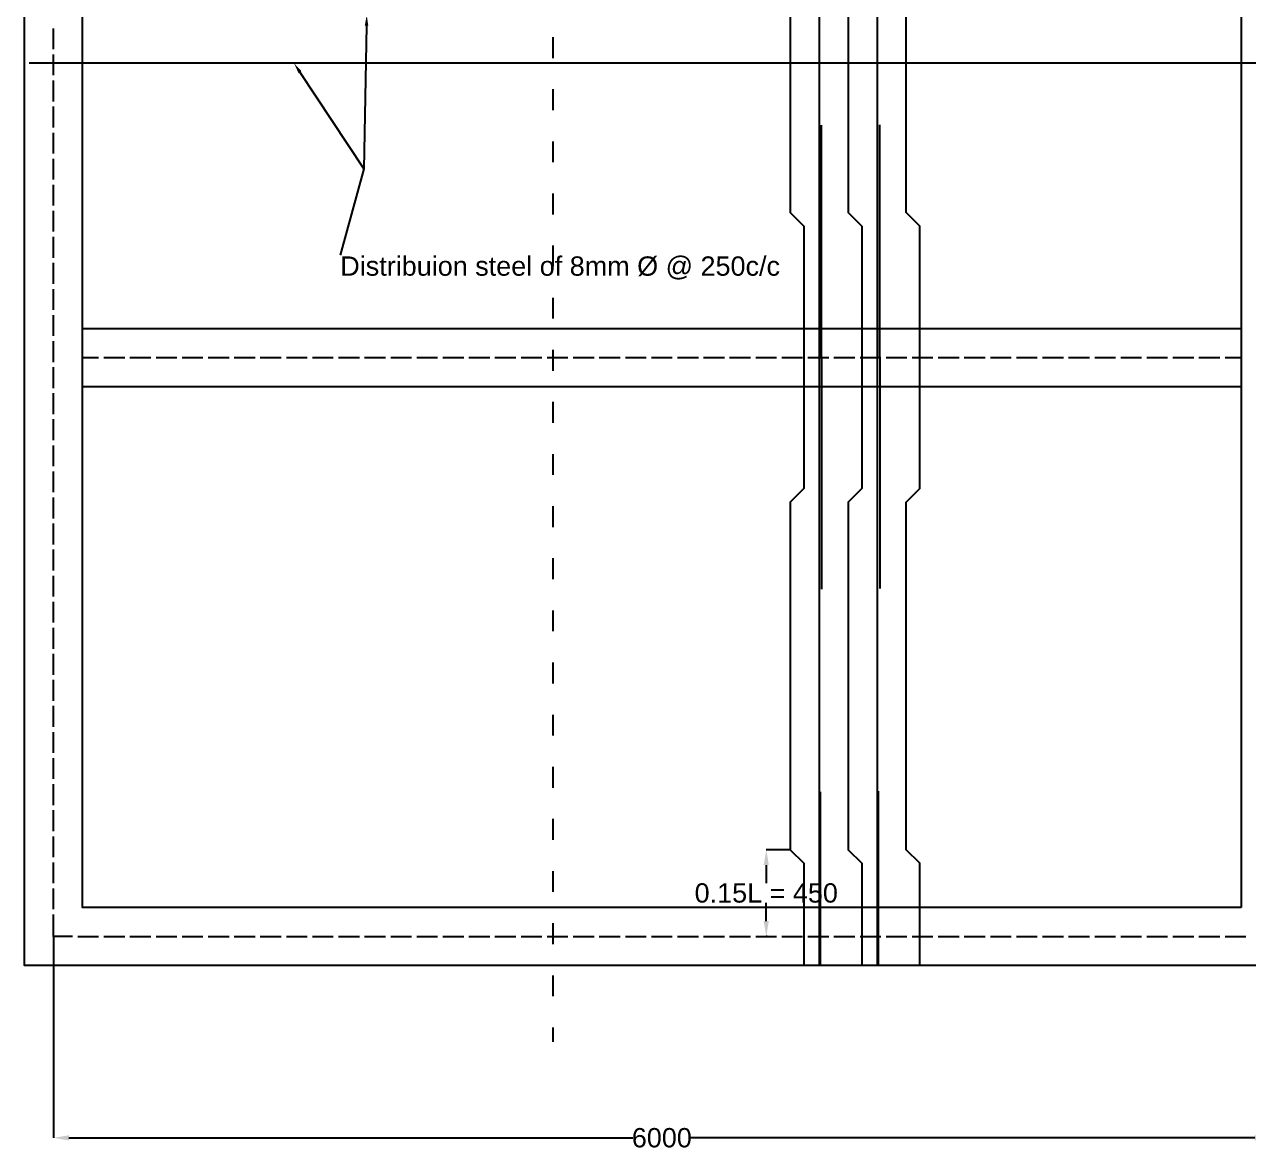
# Model space of a CAD drawing. Header units: inches. Extents: x 2473 to 12313, y 22527 to 36505.
# Drawn here: x 2473 to 8810, y 22527 to 28360 of the extents above; entities that cross this region are included whole.
import ezdxf

# ---------------------------------------------------------------- set-up
doc = ezdxf.new("R2010")
doc.units = ezdxf.units.IN
doc.header["$MEASUREMENT"] = 0
doc.layers.add('PDF_0', color=7, linetype='Continuous')
doc.layers.add('PDF_Text', color=7, linetype='Continuous')
doc.styles.add('PDF TimesNewRomanPSMT', font='arial.ttf')
doc.styles.get("Standard").update_dxf_attribs({"font": 'arial.ttf'})
doc.dimstyles.get("Standard").update_dxf_attribs({"dimtxt": 100, "dimasz": 80, "dimexe": 0.18, "dimexo": 0.0625, "dimgap": 0.09, "dimtad": 0, "dimtih": 1, "dimtoh": 1, "dimdec": 4, "dimzin": 0, "dimdsep": 46, "dimtxsty": 'Standard', "dimcen": 0.09, "dimadec": 0, "dimazin": 0, "dimtfac": 1, "dimtdec": 4, "dimtofl": 0, "dimtmove": 0, "dimatfit": 3, "dimfxl": 1, "dimtolj": 1, "dimtzin": 0, "dimarcsym": 0})

# ---------------------------------------------------------------- blocks, each defined once
blk = doc.blocks.new('*D18')
at = {"color": 0, "lineweight": -2, "transparency": 16777216}
for p, q in [((6317.5, 24085.6), (6313.1, 24085.6)), ((6313.3, 24005.6), (6313.3, 23911.9)), ((6313.3, 23715.9), (6313.3, 23809.6)), ((6317.5, 23635.9), (6313.1, 23635.9))]:
    blk.add_line(p, q, dxfattribs=at)
at = {"color": 0, "transparency": 16777216}
for points in [[(6300, 24005.6), (6326.6, 24005.6), (6313.3, 24085.6)], [(6300, 23715.9), (6326.6, 23715.9), (6313.3, 23635.9)]]:
    blk.add_solid(points, dxfattribs=at)
at = {"layer": 'Defpoints', "color": 0, "transparency": 16777216}
for p in [(6317.6, 24085.6), (6313.3, 23635.9), (6317.6, 23635.9)]:
    blk.add_point(p, dxfattribs=at)
at = {"color": 0, "transparency": 16777216, "insert": (6313.3, 23860.8), "char_height": 100, "attachment_point": 5}
blk.add_mtext('\\A1;0.15L = 450', dxfattribs=at)
blk = doc.blocks.new('*D21')
at = {"color": 0, "lineweight": -2, "transparency": 16777216}
for p, q in [((2622.8, 23635.9), (2622.8, 22592.7)), ((8922.3, 23635.9), (8922.3, 22592.7)), ((2702.8, 22592.9), (5623.1, 22592.9)), ((8842.3, 22592.9), (5922.1, 22592.9))]:
    blk.add_line(p, q, dxfattribs=at)
at = {"color": 0, "transparency": 16777216}
for points in [[(2702.8, 22606.2), (2702.8, 22579.5), (2622.8, 22592.9)], [(8842.3, 22606.2), (8842.3, 22579.5), (8922.3, 22592.9)]]:
    blk.add_solid(points, dxfattribs=at)
at = {"layer": 'Defpoints', "color": 0, "transparency": 16777216}
for p in [(2622.8, 23635.9), (8922.3, 23635.9), (2622.8, 22592.9)]:
    blk.add_point(p, dxfattribs=at)
at = {"color": 0, "transparency": 16777216, "insert": (5772.6, 22592.9), "char_height": 100, "attachment_point": 5}
blk.add_mtext('\\A1;6000', dxfattribs=at)

msp = doc.modelspace()

# ---------------------------------------------------------------- linework, layer by layer
for p, q in [((6598.02653, 27838.11391), (6598.02653, 26638.11391)), ((6899.54022, 27840.46727), (6899.54022, 26640.46727)), ((6598.97548, 26635.82715), (6598.97548, 25435.82715)), ((6900.48918, 26638.18052), (6900.48918, 25438.18052)), ((6593.15143, 24385.43405), (6593.15143, 23486.43405)), ((6892.31699, 24389.25195), (6892.31699, 23490.25195))]:
    msp.add_line(p, q)
at = {"layer": 'PDF_0', "lineweight": 25}
for points in [[(9072.73473, 23486.01537), (2472.9186, 23486.01537), (2472.9186, 35785.21074), (9072.73473, 35785.21074)], [(8772.41972, 23785.82223), (2772.72546, 23785.82223), (2772.72546, 35485.40388), (8772.41972, 35485.40388)]]:
    msp.add_lwpolyline(points, close=True, dxfattribs=at)
for points in [[(6508.62384, 35785.21074), (6508.62384, 35256.22948), (6437.48323, 35185.59702), (6437.48323, 33385.23141), (6508.62384, 33314.59895), (6508.62384, 32635.71426), (6508.62384, 31956.32142), (6437.48323, 31885.68896), (6437.48323, 30385.63835), (6508.62384, 30315.00589), (6508.62384, 29635.61305), (6508.62384, 28956.22022), (6437.48323, 28885.58775), (6437.48323, 27385.53715), (6508.62384, 27314.90469), (6508.62384, 26635.51185), (6508.62384, 25956.62716), (6437.48323, 25885.9947), (6437.48323, 24085.62909), (6508.62384, 24014.99663), (6508.62384, 23486.01537)], [(6587.89481, 35785.21074), (6587.89481, 23486.01537)], [(6808.4307, 35785.21074), (6808.4307, 35256.22948), (6737.79824, 35185.59702), (6737.79824, 33385.23141), (6808.4307, 33314.59895), (6808.4307, 32635.71426), (6808.4307, 31956.32142), (6737.79824, 31885.68896), (6737.79824, 30385.63835), (6808.4307, 30315.00589), (6808.4307, 29635.61305), (6808.4307, 28956.22022), (6737.79824, 28885.58775), (6737.79824, 27385.53715), (6808.4307, 27314.90469), (6808.4307, 26635.51185), (6808.4307, 25956.62716), (6737.79824, 25885.9947), (6737.79824, 24085.62909), (6808.4307, 24014.99663), (6808.4307, 23486.01537)], [(6887.70167, 35785.21074), (6887.70167, 23486.01537)], [(7108.23757, 23486.01537), (7108.23757, 24014.99663), (7037.6051, 24085.62909), (7037.6051, 25885.9947), (7108.23757, 25956.62716), (7108.23757, 26635.51185), (7108.23757, 27314.90469), (7037.6051, 27385.53715), (7037.6051, 28885.58775), (7108.23757, 28956.22022), (7108.23757, 29635.61305), (7108.23757, 30315.00589), (7037.6051, 30385.63835), (7037.6051, 31885.68896), (7108.23757, 31956.32142), (7108.23757, 32635.71426), (7108.23757, 33314.59895)], [(2622.82203, 28231.60228), (2622.82203, 28339.83764)], [(4243.81167, 28353.55761), (4230.59984, 27613.18711)], [(5208.78325, 28294.61253), (5208.78325, 28186.37718)], [(2622.82203, 28096.94326), (2622.82203, 28204.67048)], [(9047.32737, 28158.93723), (2497.81781, 28158.93723)], [(3899.28785, 28113.20398), (4230.59984, 27613.18711), (4107.84861, 27165.19622)], [(2622.82203, 27961.7761), (2622.82203, 28069.50331)], [(5208.78325, 28024.78636), (5208.78325, 27916.551)], [(2622.82203, 27826.60894), (2622.82203, 27934.8443)], [(2622.82203, 27691.94993), (2622.82203, 27799.67714)], [(5208.78325, 27754.45204), (5208.78325, 27646.72483)], [(2622.82203, 27556.78277), (2622.82203, 27664.50998)], [(2622.82203, 27421.61561), (2622.82203, 27529.85096)], [(5208.78325, 27484.62586), (5208.78325, 27376.3905)], [(2622.82203, 27286.95659), (2622.82203, 27394.6838)], [(2622.82203, 27151.78943), (2622.82203, 27259.51664)], [(5208.78325, 27214.79969), (5208.78325, 27106.56433)], [(2622.82203, 27016.62227), (2622.82203, 27124.85763)], [(2622.82203, 26881.96326), (2622.82203, 26989.69047)], [(5208.78325, 26944.46536), (5208.78325, 26836.73815)], [(2622.82203, 26746.79609), (2622.82203, 26854.52331)], [(2772.72546, 26785.92343), (8772.41972, 26785.92343)], [(2622.82203, 26611.62893), (2622.82203, 26719.86429)], [(2772.72546, 26635.51185), (2856.56975, 26635.51185)], [(2883.50156, 26635.51185), (2991.73692, 26635.51185)], [(3018.66872, 26635.51185), (3126.90408, 26635.51185)], [(3153.83588, 26635.51185), (3261.56309, 26635.51185)], [(3288.49489, 26635.51185), (3396.73025, 26635.51185)], [(3423.66205, 26635.51185), (3531.89741, 26635.51185)], [(3558.82922, 26635.51185), (3666.55643, 26635.51185)], [(3693.48823, 26635.51185), (3801.72359, 26635.51185)], [(3828.65539, 26635.51185), (3936.89075, 26635.51185)], [(3963.82255, 26635.51185), (4071.54976, 26635.51185)], [(4098.48157, 26635.51185), (4206.71692, 26635.51185)], [(4233.64873, 26635.51185), (4341.88409, 26635.51185)], [(4368.81589, 26635.51185), (4476.5431, 26635.51185)], [(4503.4749, 26635.51185), (4611.71026, 26635.51185)], [(4638.64206, 26635.51185), (4746.87742, 26635.51185)], [(4773.80922, 26635.51185), (4881.53644, 26635.51185)], [(4908.46824, 26635.51185), (5016.7036, 26635.51185)], [(5043.6354, 26635.51185), (5151.87076, 26635.51185)], [(5178.80256, 26635.51185), (5286.52977, 26635.51185)], [(5208.78325, 26674.63919), (5208.78325, 26566.40383)], [(5313.46158, 26635.51185), (5421.69693, 26635.51185)], [(5448.62874, 26635.51185), (5556.86409, 26635.51185)], [(5583.7959, 26635.51185), (5691.52311, 26635.51185)], [(5718.45491, 26635.51185), (5826.69027, 26635.51185)], [(5853.62207, 26635.51185), (5961.85743, 26635.51185)], [(5988.78923, 26635.51185), (6096.51645, 26635.51185)], [(6123.44825, 26635.51185), (6231.68361, 26635.51185)], [(6258.61541, 26635.51185), (6366.85077, 26635.51185)], [(6393.78257, 26635.51185), (6501.50978, 26635.51185)], [(6528.44158, 26635.51185), (6636.67694, 26635.51185)], [(6663.60875, 26635.51185), (6771.33596, 26635.51185)], [(6798.77591, 26635.51185), (6906.50312, 26635.51185)], [(6933.43492, 26635.51185), (7041.67028, 26635.51185)], [(7068.60208, 26635.51185), (7176.32929, 26635.51185)], [(7203.76924, 26635.51185), (7311.49645, 26635.51185)], [(7338.42826, 26635.51185), (7446.66362, 26635.51185)], [(7473.59542, 26635.51185), (7581.32263, 26635.51185)], [(7608.76258, 26635.51185), (7716.48979, 26635.51185)], [(7743.42159, 26635.51185), (7851.65695, 26635.51185)], [(7878.58875, 26635.51185), (7986.31597, 26635.51185)], [(8013.75592, 26635.51185), (8121.48313, 26635.51185)], [(8148.41493, 26635.51185), (8256.65029, 26635.51185)], [(8283.58209, 26635.51185), (8391.3093, 26635.51185)], [(8418.74925, 26635.51185), (8526.47646, 26635.51185)], [(8553.40827, 26635.51185), (8661.64362, 26635.51185)], [(8688.57543, 26635.51185), (8772.41972, 26635.51185)], [(2622.82203, 26476.96992), (2622.82203, 26584.69713)], [(2622.82203, 26341.80276), (2622.82203, 26449.52997)], [(2772.72546, 26485.60842), (8772.41972, 26485.60842)], [(5208.78325, 26404.81301), (5208.78325, 26296.57765)], [(2622.82203, 26206.6356), (2622.82203, 26314.87095)], [(2622.82203, 26071.97658), (2622.82203, 26179.70379)], [(5208.78325, 26134.47869), (5208.78325, 26026.75148)], [(2622.82203, 25936.80942), (2622.82203, 26044.53663)], [(2622.82203, 25801.64226), (2622.82203, 25909.87762)], [(5208.78325, 25864.65252), (5208.78325, 25756.9253)], [(2622.82203, 25666.98325), (2622.82203, 25774.71046)], [(2622.82203, 25531.81608), (2622.82203, 25640.05144)], [(5208.78325, 25594.82634), (5208.78325, 25486.59098)], [(2622.82203, 25396.64892), (2622.82203, 25504.88428)], [(2622.82203, 25261.98991), (2622.82203, 25369.71712)], [(5208.78325, 25324.49202), (5208.78325, 25216.76481)], [(2622.82203, 25126.82275), (2622.82203, 25235.05811)], [(2622.82203, 24991.65559), (2622.82203, 25099.89095)], [(5208.78325, 25054.66584), (5208.78325, 24946.93863)], [(2622.82203, 24856.99657), (2622.82203, 24964.72378)], [(2622.82203, 24721.82941), (2622.82203, 24830.06477)], [(5208.78325, 24784.83967), (5208.78325, 24676.60431)], [(2622.82203, 24586.66225), (2622.82203, 24694.89761)], [(2622.82203, 24452.00324), (2622.82203, 24559.73045)], [(5208.78325, 24514.50535), (5208.78325, 24406.77813)], [(2622.82203, 24316.83608), (2622.82203, 24425.07143)], [(2622.82203, 24181.66891), (2622.82203, 24289.90427)], [(5208.78325, 24244.67917), (5208.78325, 24136.95196)], [(2622.82203, 24047.0099), (2622.82203, 24154.73711)], [(6436.97508, 24085.62909), (6317.56049, 24085.62909)], [(2622.82203, 23911.84274), (2622.82203, 24020.0781)], [(5208.78325, 23974.85299), (5208.78325, 23866.61764)], [(2622.82203, 23776.67558), (2622.82203, 23884.91094)], [(2721.91074, 23635.9188), (2622.82203, 23635.9188), (2622.82203, 23749.74377)], [(5208.78325, 23704.51867), (5208.78325, 23596.79146)], [(2748.84254, 23635.9188), (2856.56975, 23635.9188)], [(2883.50156, 23635.9188), (2991.73692, 23635.9188)], [(3018.66872, 23635.9188), (3126.90408, 23635.9188)], [(3153.83588, 23635.9188), (3261.56309, 23635.9188)], [(3288.49489, 23635.9188), (3396.73025, 23635.9188)], [(3423.66205, 23635.9188), (3531.89741, 23635.9188)], [(3558.82922, 23635.9188), (3666.55643, 23635.9188)], [(3693.48823, 23635.9188), (3801.72359, 23635.9188)], [(3828.65539, 23635.9188), (3936.89075, 23635.9188)], [(3963.82255, 23635.9188), (4071.54976, 23635.9188)], [(4098.48157, 23635.9188), (4206.71692, 23635.9188)], [(4233.64873, 23635.9188), (4341.88409, 23635.9188)], [(4368.81589, 23635.9188), (4476.5431, 23635.9188)], [(4503.4749, 23635.9188), (4611.71026, 23635.9188)], [(4638.64206, 23635.9188), (4746.87742, 23635.9188)], [(4773.80922, 23635.9188), (4881.53644, 23635.9188)], [(4908.46824, 23635.9188), (5016.7036, 23635.9188)], [(5043.6354, 23635.9188), (5151.87076, 23635.9188)], [(5178.80256, 23635.9188), (5286.52977, 23635.9188)], [(5313.46158, 23635.9188), (5421.69693, 23635.9188)], [(5448.62874, 23635.9188), (5556.86409, 23635.9188)], [(5583.7959, 23635.9188), (5691.52311, 23635.9188)], [(5718.45491, 23635.9188), (5826.69027, 23635.9188)], [(5853.62207, 23635.9188), (5961.85743, 23635.9188)], [(5988.78923, 23635.9188), (6096.51645, 23635.9188)], [(6123.44825, 23635.9188), (6231.68361, 23635.9188)], [(6258.61541, 23635.9188), (6366.85077, 23635.9188)], [(6393.78257, 23635.9188), (6501.50978, 23635.9188)], [(6528.44158, 23635.9188), (6636.67694, 23635.9188)], [(6663.60875, 23635.9188), (6771.33596, 23635.9188)], [(6798.77591, 23635.9188), (6906.50312, 23635.9188)], [(6933.43492, 23635.9188), (7041.67028, 23635.9188)], [(7068.60208, 23635.9188), (7176.32929, 23635.9188)], [(7203.76924, 23635.9188), (7311.49645, 23635.9188)], [(7338.42826, 23635.9188), (7446.66362, 23635.9188)], [(7473.59542, 23635.9188), (7581.32263, 23635.9188)], [(7608.76258, 23635.9188), (7716.48979, 23635.9188)], [(7743.42159, 23635.9188), (7851.65695, 23635.9188)], [(7878.58875, 23635.9188), (7986.31597, 23635.9188)], [(8013.75592, 23635.9188), (8121.48313, 23635.9188)], [(8148.41493, 23635.9188), (8256.65029, 23635.9188)], [(8283.58209, 23635.9188), (8391.3093, 23635.9188)], [(8418.74925, 23635.9188), (8526.47646, 23635.9188)], [(8553.40827, 23635.9188), (8661.64362, 23635.9188)], [(8688.57543, 23635.9188), (8796.30264, 23635.9188)], [(8772.41972, 23486.01537), (2772.72546, 23486.01537)], [(5208.78325, 23434.6925), (5208.78325, 23326.96529)], [(5208.78325, 23164.86632), (5208.78325, 23089.66053)]]:
    msp.add_lwpolyline(points, dxfattribs=at)
at = {"layer": 'PDF_0', "transparency": 33554559}
for points in [[(4234.66502, 28354.06576), (4244.82797, 28408.94566), (4252.95832, 28353.55761)], [(3891.66565, 28107.61436), (3868.79902, 28158.93723), (3906.91006, 28118.28545)]]:
    msp.add_solid(points, dxfattribs=at)

# ---------------------------------------------------------------- texts
at = {"layer": 'PDF_Text', "insert": (4107.84861, 27098.65461), "char_height": 100, "attachment_point": 4, "style": 'PDF TimesNewRomanPSMT'}
msp.add_mtext('Distribuion steel of 8mm Ø @ 250c/c', dxfattribs=at)

# ---------------------------------------------------------------- dimensions: what is measured, and where the dimension line sits
dim = msp.add_linear_dim(base=(6313.30026, 23635.9188), p1=(6317.56049, 24085.62909), p2=(6317.56049, 23635.9188), angle=270, text='0.15L = 450', dimstyle='Standard')
dim.commit()
dim.dimension.update_dxf_attribs({"geometry": '*D18', "text_midpoint": (6313.30026, 23860.77394)})
dim = msp.add_linear_dim(base=(2622.82203, 22592.85269), p1=(8922.32315, 23635.9188), p2=(2622.82203, 23635.9188), text='6000', dimstyle='Standard')
dim.commit()
dim.dimension.update_dxf_attribs({"geometry": '*D21', "text_midpoint": (5772.57259, 22592.85269)})

doc.saveas('drawing.dxf')
